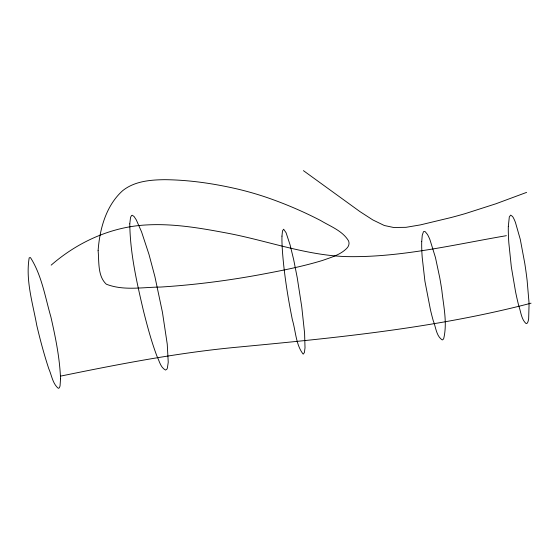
<?xml version="1.0" encoding="UTF-8"?>
<svg xmlns="http://www.w3.org/2000/svg" width="559" height="559" viewBox="0 0 559 559"><rect width="100%" height="100%" fill="white"/><g stroke="black" fill="none" stroke-linecap="round" stroke-linejoin="round"><path stroke-width="0.84" d="M51.176 265.134C77.757 241.928 111.611 226.598 147.08 224.914C173.318 223.495 199.388 227.918 225.081 232.733C261.032 239.266 295.774 251.843 332.228 255.645A147.227 93.248 -2.3 0 0 346.084 256.595C400.216 257.748 453.356 244.744 506.377 235.681M526.592 192.394L495.868 203.79L465.493 213.538A393.243 249.069 -2.3 0 1 450.757 217.612L420.438 224.886L405.981 227.324L393.578 227.478L384.292 225.494L372.811 219.918L359.933 211.595L303.418 170.642M531.05 303.188C434.077 328.524 334.149 337.992 234.675 347.425C176.001 353.057 118.103 364.335 60.421 376.151M60.54 378.778L60.044 385.989L59.345 387.82L58.339 388.358C52.651 383.74 51.68 375.243 48.808 368.8C44.098 354.525 40.213 339.991 36.768 325.359C32.785 303.306 25.434 280.199 29.194 257.797L30.472 257.594C41.757 275.273 45.139 297.074 50.918 317.037C55.516 337.343 59.75 357.914 60.54 378.778M98.111 250.663C99.188 261.696 97.504 276.006 106.301 284.189C123.441 290.959 142.692 287.179 160.636 287.053C194.287 284.943 227.786 280.639 260.934 274.497C281.603 270.619 302.3 266.594 322.445 260.466C331.201 257.322 341.004 254.743 347.453 247.595A15.261 9.664 -2.3 0 0 348.55 240.873C342.471 230.727 330.376 226.423 320.684 220.553C303.544 211.679 285.761 204.035 267.523 197.711A248.622 157.47 -2.3 0 0 237.023 188.921C213.335 183.478 189.103 179.921 164.765 179.684C150.238 179.83 134.46 181.235 122.687 190.654C106.021 205.607 99.677 229.015 98.111 250.663M508.306 226.591L508.285 229.4A60.288 7.623 81.7 0 0 508.823 242.802L511.331 266.936L515.538 291.651A60.288 7.623 81.7 0 0 518.801 305.969C520.939 311.782 521.274 319.364 526.138 323.619L527.179 323.193A60.288 7.623 81.7 0 0 528.66 318.651L529.087 303.474L527.123 280.443A60.288 7.623 81.7 0 0 524.768 263.31L520.296 239.434L515.454 222.475A60.288 7.623 81.7 0 0 512.512 216.438L510.681 215.117L509.319 216.85L508.306 226.591M129.779 223.873C130.149 253.346 136.787 282.337 143.474 310.909C147.317 326.121 151.363 341.332 156.89 356.041C159.315 360.737 160.475 367.536 165.555 370.065L166.875 369.192L167.379 368.101L168.238 362.26L167.246 344.134L162.445 312.313L154.906 276.642L149.001 254.45L141.553 231.838L136.298 219.904L134.118 216.571L132.336 215.271L131.617 215.446L130.533 217.374L129.779 223.873M421.717 241.642L421.675 244.325A53.79 7.386 81.2 0 0 422.199 257.294L424.903 281.128L430.472 309.917A67.716 9.293 81.2 0 0 433.239 320.698C435.845 326.924 436.181 336.001 442.197 339.9A59.834 8.21 81.2 0 0 443.769 338.349C447.431 322.585 443.518 306.129 441.841 290.324A59.834 8.21 81.2 0 0 439.695 277.453L435.461 257.545L429.997 239.867A67.716 9.293 81.2 0 0 427.439 234.438L425.203 231.678L423.953 231.454L423.422 231.866L422.248 235.276L421.717 241.642M281.967 236.129L281.932 238.567A39.074 3.759 83.2 0 0 282.442 251.277C284.154 274.336 287.829 297.199 292.378 319.846C295.753 331.054 295.823 344.833 303.188 354.147L304.389 352.561L305.018 347.817L304.585 333.101L301.755 306.912L297.22 277.627L293.692 259.725L290.114 245.003L286.089 232.754L283.651 229.218L282.491 230.888L281.967 236.129"/></g></svg>
